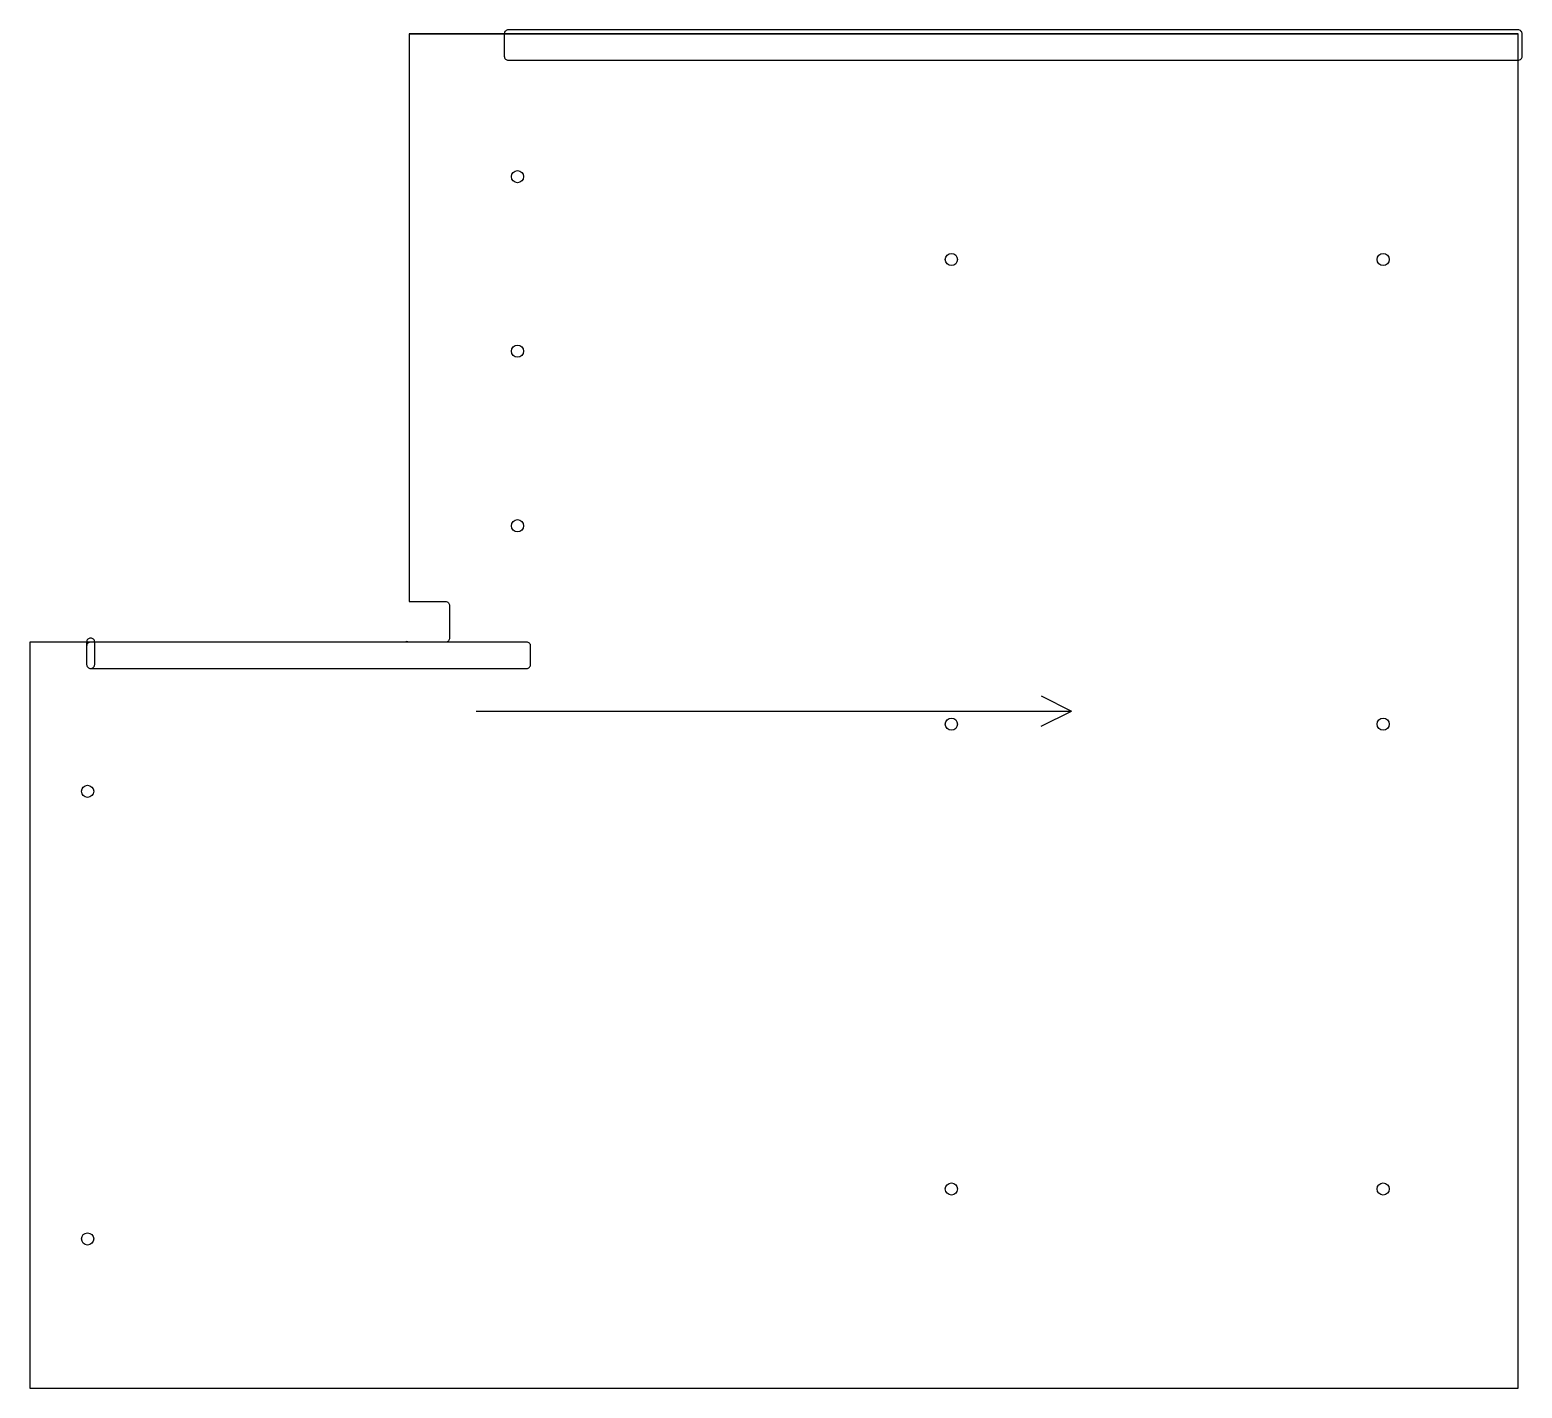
# Model space of a CAD drawing. Header units: millimetres. Extents: x 0 to 736, y 0 to 670.
import ezdxf

# ---------------------------------------------------------------- set-up
doc = ezdxf.new("R2010")
doc.units = ezdxf.units.MM
for name, color, linetype in [('A_SIDE_GROOVE_10', 7, 'Continuous'), ('A_SIDE_HOLES_12', 7, 'Continuous'), ('EDGE_BANDING', 7, 'Continuous'), ('GRAIN_DIRECTION', 3, 'Continuous'), ('OUTSIDE_THROUGH', 7, 'Continuous')]:
    doc.layers.add(name, color=color, linetype=linetype)

msp = doc.modelspace()

# ---------------------------------------------------------------- linework, layer by layer
at = {"layer": 'A_SIDE_GROOVE_10'}
for points in [[(236, 655), (734.01, 655, 0.4142135624), (736.01, 657), (736.01, 668.01, 0.4142135624), (734.01, 670.01), (236, 670.01, 0.4142135624), (234, 668.01), (234, 657, 0.4142135624)], [(29.999999, 355), (30.000001, 355, 0.4142135624), (32, 356.999999), (32, 368.000001, 0.4142135624), (30.000001, 370), (29.999999, 370, 0.4142135624), (28, 368.000001), (28, 356.999999, 0.4142135624)], [(30, 355), (245, 355, 0.4142135624), (247, 357), (247, 366, 0.4142135624), (245, 368), (30, 368, 0.4142135624), (28, 366), (28, 357, 0.4142135624)]]:
    msp.add_lwpolyline(points, format="xyb", close=True, dxfattribs=at)
at = {"layer": 'A_SIDE_HOLES_12'}
for centre in [(240.5, 597.6), (454.5, 556.75), (667.5, 556.75), (240.5, 511.5), (240.5, 425.4), (454.5, 327.5), (667.5, 327.5), (28.5, 294.4), (454.5, 98.25), (667.5, 98.25), (28.5, 73.6)]:
    msp.add_circle(centre, 3, dxfattribs=at)
at = {"layer": 'EDGE_BANDING'}
for p, q in [((187, 668), (734, 668)), ((734, 0), (734, 668)), ((0, 0), (734, 0))]:
    msp.add_line(p, q, dxfattribs=at)
at = {"layer": 'GRAIN_DIRECTION'}
for p in [(498.8, 341.5), (220.2, 334), (498.8, 326.5)]:
    msp.add_line(p, (513.8, 334), dxfattribs=at)
at = {"layer": 'OUTSIDE_THROUGH'}
msp.add_lwpolyline([(185, 368), (0, 368), (0, 0), (734, 0), (734, 668), (187, 668), (187, 388), (205, 388, -0.4142135624), (207, 386), (207, 370, -0.4142135624), (205, 368), (187, 368, -0.1316524976), (186, 368.267949, -0.1316524976)], format="xyb", close=True, dxfattribs=at)

doc.saveas('drawing.dxf')
